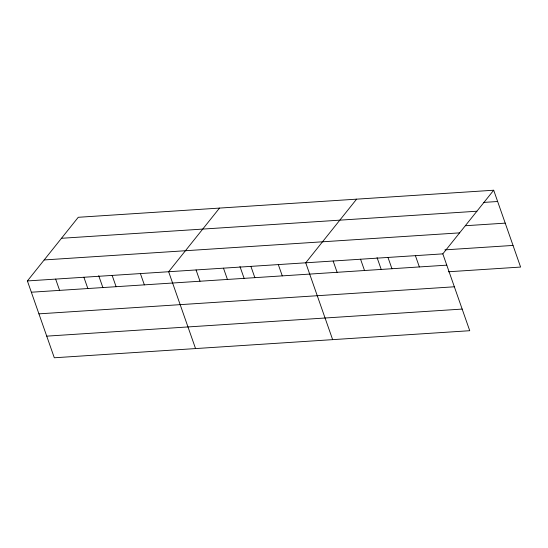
<?xml version="1.0" encoding="UTF-8"?>
<svg xmlns="http://www.w3.org/2000/svg" width="548" height="548" viewBox="0 0 548 548"><rect width="100%" height="100%" fill="white"/><g stroke="black" fill="none" stroke-linecap="round" stroke-linejoin="round"><path stroke-width="0.82" d="M493.693 190.225L442.825 253.868L469.739 330.711L54.307 357.776L27.4 280.939L78.261 217.289L493.693 190.225L520.6 267.061L448.319 271.774M219.508 208.089L168.647 271.733L195.554 348.576M356.597 199.157L305.736 262.8L332.643 339.644M483.521 202.424L497.646 201.506M61.479 238.291L476.904 211.227M465.334 225.735L505.222 223.139M44.183 259.937L459.614 232.866M444.894 249.867L513.024 245.429M27.4 280.939L442.825 253.868M31.352 292.221L446.778 265.157M38.929 313.853L454.354 286.789M46.731 336.143L462.163 309.079M415.411 255.656L419.357 266.938M387.991 257.444L391.943 268.726M377.058 257.567L381.264 269.582M360.57 259.231L364.523 270.513M333.157 261.019L337.102 272.301M278.316 264.588L282.268 275.87M250.902 266.376L254.854 277.658M239.962 266.499L244.175 278.514M223.481 268.164L227.434 279.446M196.061 269.952L200.013 281.234M140.398 273.575L144.35 284.857M112.148 275.418L116.101 286.7M98.722 275.699L102.928 287.721M83.899 277.254L87.851 288.543M55.649 279.096L59.602 290.378"/></g></svg>
